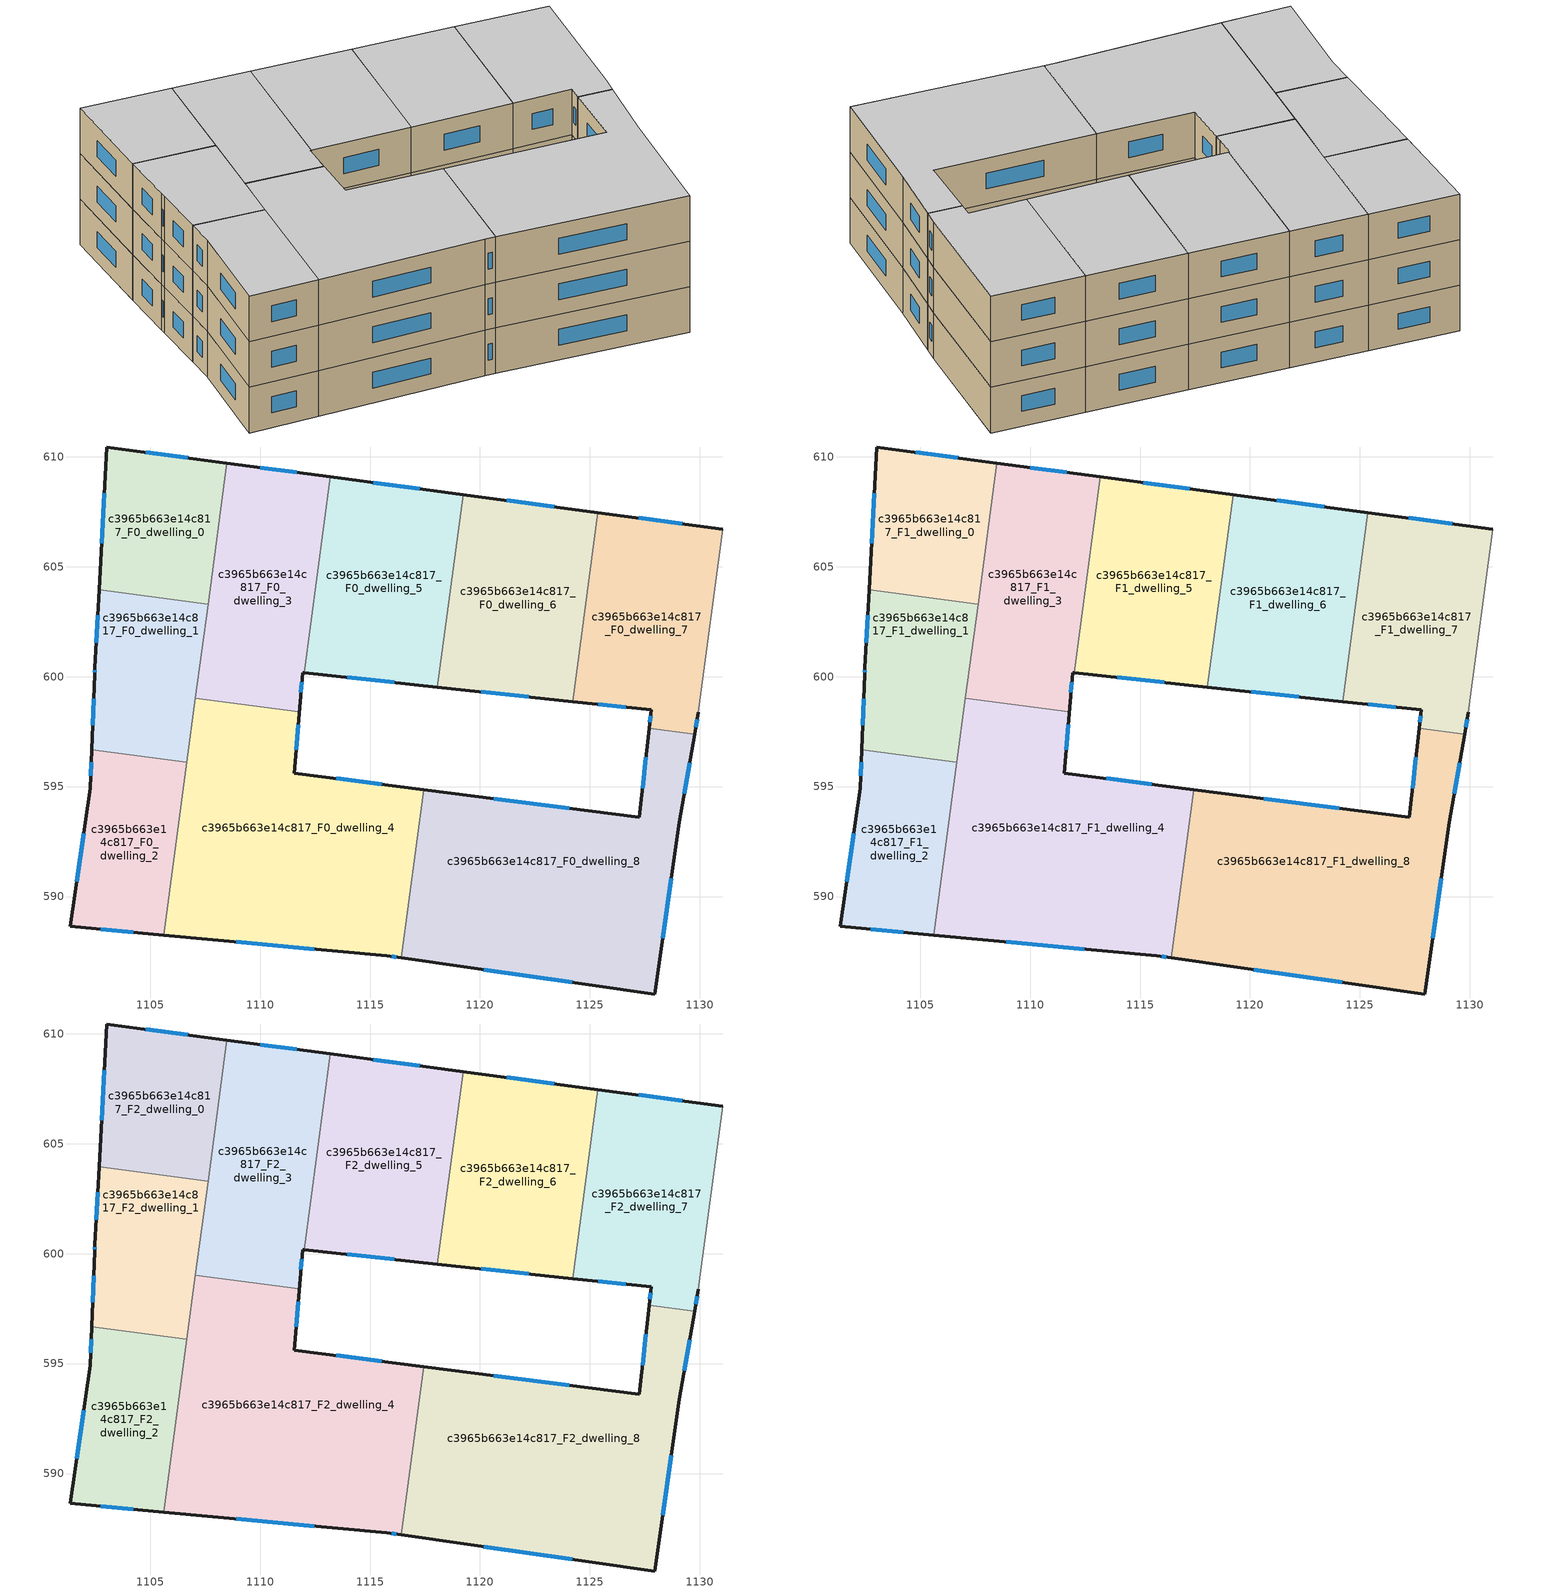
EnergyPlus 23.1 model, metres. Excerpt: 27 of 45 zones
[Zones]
c3965b663e14c817_F0_dwelling_0
 floor ground (EU_floor_Construction): 1108.49,609.72 1107.63,603.29 1102.68,603.95 1103.02,610.45 z0
 wall outside (EU_wall_Construction): 1108.49,609.72 1103.02,610.45 1102.68,603.95 z0:3
 wall to c3965b663e14c817_F0_dwelling_1 (EU_wall_Construction): 1102.68,603.95 1107.63,603.29 z0:3
 wall to c3965b663e14c817_F0_dwelling_3 (EU_wall_Construction): 1107.63,603.29 1108.49,609.72 z0:3
 window (EU_Window_Construction): 1102.91,608.33 1102.79,606.07 / 1106.71,609.95 1104.8,610.21 z0.98:2.02
c3965b663e14c817_F0_dwelling_1
 floor ground (EU_floor_Construction): 1107.63,603.29 1106.67,596.1 1102.34,596.68 1102.48,600.11 1102.49,600.4 1102.68,603.95 z0
 wall outside (EU_wall_Construction): 1102.68,603.95 1102.49,600.4 1102.48,600.11 1102.34,596.68 z0:3
 wall to c3965b663e14c817_F0_dwelling_2 (EU_wall_Construction): 1102.34,596.68 1106.67,596.1 z0:3
 wall to c3965b663e14c817_F0_dwelling_4 (EU_wall_Construction): 1106.67,596.1 1107.06,599.02 z0:3
 wall to c3965b663e14c817_F0_dwelling_3 (EU_wall_Construction): 1107.06,599.02 1107.63,603.29 z0:3
 window (EU_Window_Construction): 1102.43,598.99 1102.39,597.79 / 1102.49,600.3 1102.48,600.2 / 1102.62,602.8 1102.55,601.55 z0.98:2.02
c3965b663e14c817_F0_dwelling_2
 floor ground (EU_floor_Construction): 1106.67,596.1 1105.62,588.24 1101.36,588.64 1102.27,594.93 1102.34,596.68 z0
 wall outside (EU_wall_Construction): 1102.34,596.68 1102.27,594.93 1101.36,588.64 1105.62,588.24 z0:3
 wall to c3965b663e14c817_F0_dwelling_4 (EU_wall_Construction): 1105.62,588.24 1106.67,596.1 z0:3
 window (EU_Window_Construction): 1102.75,588.51 1104.24,588.37 / 1101.97,592.88 1101.66,590.68 / 1102.32,596.11 1102.29,595.5 z0.98:2.02
c3965b663e14c817_F0_dwelling_3
 floor ground (EU_floor_Construction): 1113.19,609.09 1112,600.18 1111.93,600.19 1111.82,598.86 1111.76,598.4 1107.06,599.02 1108.49,609.72 z0
 wall outside (EU_wall_Construction): 1111.82,598.86 1111.93,600.19 1112,600.18 / 1113.19,609.09 1108.49,609.72 z0:3
 wall to c3965b663e14c817_F0_dwelling_4 (EU_wall_Construction): 1107.06,599.02 1111.76,598.4 1111.82,598.86 z0:3
 wall to c3965b663e14c817_F0_dwelling_5 (EU_wall_Construction): 1112,600.18 1113.19,609.09 z0:3
 window (EU_Window_Construction): 1111.86,599.29 1111.89,599.75 / 1111.66,609.29 1110.02,609.51 z0.98:2.02
c3965b663e14c817_F0_dwelling_4
 floor ground (EU_floor_Construction): 1117.43,594.87 1116.41,587.21 1115.77,587.31 1105.62,588.24 1107.06,599.02 1111.76,598.4 1111.82,598.86 1111.56,595.62 z0
 wall outside (EU_wall_Construction): 1105.62,588.24 1115.77,587.31 1116.41,587.21 / 1117.43,594.87 1111.56,595.62 1111.82,598.86 z0:3
 wall to c3965b663e14c817_F0_dwelling_8 (EU_wall_Construction): 1116.41,587.21 1117.43,594.87 z0:3
 window (EU_Window_Construction): 1108.92,587.94 1112.47,587.61 / 1111.64,596.67 1111.74,597.8 / 1115.52,595.11 1113.47,595.37 / 1115.98,587.28 1116.2,587.24 z0.98:2.02
c3965b663e14c817_F0_dwelling_5
 floor ground (EU_floor_Construction): 1119.23,608.28 1118.07,599.53 1112,600.18 1113.19,609.09 z0
 wall outside (EU_wall_Construction): 1119.23,608.28 1113.19,609.09 / 1112,600.18 1118.07,599.53 z0:3
 wall to c3965b663e14c817_F0_dwelling_6 (EU_wall_Construction): 1118.07,599.53 1119.23,608.28 z0:3
 window (EU_Window_Construction): 1117.27,608.54 1115.15,608.83 / 1113.97,599.97 1116.09,599.74 z0.98:2.02
c3965b663e14c817_F0_dwelling_6
 floor ground (EU_floor_Construction): 1125.37,607.46 1124.22,598.87 1118.07,599.53 1119.23,608.28 z0
 wall outside (EU_wall_Construction): 1125.37,607.46 1119.23,608.28 / 1118.07,599.53 1124.22,598.87 z0:3
 wall to c3965b663e14c817_F0_dwelling_7 (EU_wall_Construction): 1124.22,598.87 1125.37,607.46 z0:3
 window (EU_Window_Construction): 1123.37,607.73 1121.23,608.02 / 1120.07,599.31 1122.22,599.08 z0.98:2.02
c3965b663e14c817_F0_dwelling_7
 floor ground (EU_floor_Construction): 1131.05,606.71 1129.94,598.39 1129.76,597.38 1127.7,597.65 1127.79,598.49 1124.22,598.87 1125.37,607.46 z0
 wall outside (EU_wall_Construction): 1131.05,606.71 1125.37,607.46 / 1129.76,597.38 1129.94,598.39 / 1124.22,598.87 1127.79,598.49 1127.7,597.65 z0:3
 wall adiabatic (EU_wall_Construction): 1129.94,598.39 1131.05,606.71 z0:3
 wall to c3965b663e14c817_F0_dwelling_8 (EU_wall_Construction): 1127.7,597.65 1129.76,597.38 z0:3
 window (EU_Window_Construction): 1129.2,606.95 1127.22,607.22 / 1129.82,597.71 1129.88,598.06 / 1127.76,598.22 1127.73,597.92 / 1125.38,598.74 1126.63,598.61 z0.98:2.02
c3965b663e14c817_F0_dwelling_8
 floor ground (EU_floor_Construction): 1129.76,597.38 1129.07,593.38 1127.96,585.57 1116.41,587.21 1117.43,594.87 1127.25,593.61 1127.7,597.65 z0
 wall outside (EU_wall_Construction): 1116.41,587.21 1127.96,585.57 1129.07,593.38 1129.76,597.38 / 1127.7,597.65 1127.25,593.61 1117.43,594.87 z0:3
 window (EU_Window_Construction): 1120.17,586.68 1124.2,586.1 / 1124.06,594.02 1120.63,594.46 / 1127.55,596.34 1127.39,594.92 / 1129.3,594.68 1129.54,596.08 / 1128.32,588.11 1128.71,590.84 z0.98:2.02
c3965b663e14c817_F1_dwelling_0
 floor to c3965b663e14c817_F0_dwelling_0 (EU_floor_Construction): 1108.49,609.72 1107.63,603.29 1102.68,603.95 1103.02,610.45 z3
 wall outside (EU_wall_Construction): 1108.49,609.72 1103.02,610.45 1102.68,603.95 z3:6
 wall to c3965b663e14c817_F1_dwelling_1 (EU_wall_Construction): 1102.68,603.95 1107.63,603.29 z3:6
 wall to c3965b663e14c817_F1_dwelling_3 (EU_wall_Construction): 1107.63,603.29 1108.49,609.72 z3:6
 window (EU_Window_Construction): 1102.91,608.33 1102.79,606.07 / 1106.71,609.95 1104.8,610.21 z3.98:5.02
c3965b663e14c817_F1_dwelling_1
 floor to c3965b663e14c817_F0_dwelling_1 (EU_floor_Construction): 1107.63,603.29 1106.67,596.1 1102.34,596.68 1102.48,600.11 1102.49,600.4 1102.68,603.95 z3
 wall outside (EU_wall_Construction): 1102.68,603.95 1102.49,600.4 1102.48,600.11 1102.34,596.68 z3:6
 wall to c3965b663e14c817_F1_dwelling_2 (EU_wall_Construction): 1102.34,596.68 1106.67,596.1 z3:6
 wall to c3965b663e14c817_F1_dwelling_4 (EU_wall_Construction): 1106.67,596.1 1107.06,599.02 z3:6
 wall to c3965b663e14c817_F1_dwelling_3 (EU_wall_Construction): 1107.06,599.02 1107.63,603.29 z3:6
 window (EU_Window_Construction): 1102.43,598.99 1102.39,597.79 / 1102.49,600.3 1102.48,600.2 / 1102.62,602.8 1102.55,601.55 z3.98:5.02
c3965b663e14c817_F1_dwelling_2
 floor to c3965b663e14c817_F0_dwelling_2 (EU_floor_Construction): 1106.67,596.1 1105.62,588.24 1101.36,588.64 1102.27,594.93 1102.34,596.68 z3
 wall outside (EU_wall_Construction): 1102.34,596.68 1102.27,594.93 1101.36,588.64 1105.62,588.24 z3:6
 wall to c3965b663e14c817_F1_dwelling_4 (EU_wall_Construction): 1105.62,588.24 1106.67,596.1 z3:6
 window (EU_Window_Construction): 1102.75,588.51 1104.24,588.37 / 1101.97,592.88 1101.66,590.68 / 1102.32,596.11 1102.29,595.5 z3.98:5.02
c3965b663e14c817_F1_dwelling_3
 floor to c3965b663e14c817_F0_dwelling_3 (EU_floor_Construction): 1113.19,609.09 1112,600.18 1111.93,600.19 1111.82,598.86 1111.76,598.4 1107.06,599.02 1108.49,609.72 z3
 wall outside (EU_wall_Construction): 1111.82,598.86 1111.93,600.19 1112,600.18 / 1113.19,609.09 1108.49,609.72 z3:6
 wall to c3965b663e14c817_F1_dwelling_4 (EU_wall_Construction): 1107.06,599.02 1111.76,598.4 1111.82,598.86 z3:6
 wall to c3965b663e14c817_F1_dwelling_5 (EU_wall_Construction): 1112,600.18 1113.19,609.09 z3:6
 window (EU_Window_Construction): 1111.86,599.29 1111.89,599.75 / 1111.66,609.29 1110.02,609.51 z3.98:5.02
c3965b663e14c817_F1_dwelling_4
 floor to c3965b663e14c817_F0_dwelling_4 (EU_floor_Construction): 1117.43,594.87 1116.41,587.21 1115.77,587.31 1105.62,588.24 1107.06,599.02 1111.76,598.4 1111.82,598.86 1111.56,595.62 z3
 wall outside (EU_wall_Construction): 1105.62,588.24 1115.77,587.31 1116.41,587.21 / 1117.43,594.87 1111.56,595.62 1111.82,598.86 z3:6
 wall to c3965b663e14c817_F1_dwelling_8 (EU_wall_Construction): 1116.41,587.21 1117.43,594.87 z3:6
 window (EU_Window_Construction): 1108.92,587.94 1112.47,587.61 / 1111.64,596.67 1111.74,597.8 / 1115.52,595.11 1113.47,595.37 / 1115.98,587.28 1116.2,587.24 z3.98:5.02
c3965b663e14c817_F1_dwelling_5
 floor to c3965b663e14c817_F0_dwelling_5 (EU_floor_Construction): 1119.23,608.28 1118.07,599.53 1112,600.18 1113.19,609.09 z3
 wall outside (EU_wall_Construction): 1119.23,608.28 1113.19,609.09 / 1112,600.18 1118.07,599.53 z3:6
 wall to c3965b663e14c817_F1_dwelling_6 (EU_wall_Construction): 1118.07,599.53 1119.23,608.28 z3:6
 window (EU_Window_Construction): 1117.27,608.54 1115.15,608.83 / 1113.97,599.97 1116.09,599.74 z3.98:5.02
c3965b663e14c817_F1_dwelling_6
 floor to c3965b663e14c817_F0_dwelling_6 (EU_floor_Construction): 1125.37,607.46 1124.22,598.87 1118.07,599.53 1119.23,608.28 z3
 wall outside (EU_wall_Construction): 1125.37,607.46 1119.23,608.28 / 1118.07,599.53 1124.22,598.87 z3:6
 wall to c3965b663e14c817_F1_dwelling_7 (EU_wall_Construction): 1124.22,598.87 1125.37,607.46 z3:6
 window (EU_Window_Construction): 1123.37,607.73 1121.23,608.02 / 1120.07,599.31 1122.22,599.08 z3.98:5.02
c3965b663e14c817_F1_dwelling_7
 floor to c3965b663e14c817_F0_dwelling_7 (EU_floor_Construction): 1131.05,606.71 1129.94,598.39 1129.76,597.38 1127.7,597.65 1127.79,598.49 1124.22,598.87 1125.37,607.46 z3
 wall outside (EU_wall_Construction): 1131.05,606.71 1125.37,607.46 / 1129.76,597.38 1129.94,598.39 / 1124.22,598.87 1127.79,598.49 1127.7,597.65 z3:6
 wall adiabatic (EU_wall_Construction): 1129.94,598.39 1131.05,606.71 z3:6
 wall to c3965b663e14c817_F1_dwelling_8 (EU_wall_Construction): 1127.7,597.65 1129.76,597.38 z3:6
 window (EU_Window_Construction): 1129.2,606.95 1127.22,607.22 / 1129.82,597.71 1129.88,598.06 / 1127.76,598.22 1127.73,597.92 / 1125.38,598.74 1126.63,598.61 z3.98:5.02
c3965b663e14c817_F1_dwelling_8
 floor to c3965b663e14c817_F0_dwelling_8 (EU_floor_Construction): 1129.76,597.38 1129.07,593.38 1127.96,585.57 1116.41,587.21 1117.43,594.87 1127.25,593.61 1127.7,597.65 z3
 wall outside (EU_wall_Construction): 1116.41,587.21 1127.96,585.57 1129.07,593.38 1129.76,597.38 / 1127.7,597.65 1127.25,593.61 1117.43,594.87 z3:6
 window (EU_Window_Construction): 1120.17,586.68 1124.2,586.1 / 1124.06,594.02 1120.63,594.46 / 1127.55,596.34 1127.39,594.92 / 1129.3,594.68 1129.54,596.08 / 1128.32,588.11 1128.71,590.84 z3.98:5.02
c3965b663e14c817_F2_dwelling_0
 floor to c3965b663e14c817_F1_dwelling_0 (EU_floor_Construction): 1108.49,609.72 1107.63,603.29 1102.68,603.95 1103.02,610.45 z6
 wall outside (EU_wall_Construction): 1108.49,609.72 1103.02,610.45 1102.68,603.95 z6:9
 wall to c3965b663e14c817_F2_dwelling_1 (EU_wall_Construction): 1102.68,603.95 1107.63,603.29 z6:9
 wall to c3965b663e14c817_F2_dwelling_3 (EU_wall_Construction): 1107.63,603.29 1108.49,609.72 z6:9
 window (EU_Window_Construction): 1102.91,608.33 1102.79,606.07 / 1106.71,609.95 1104.8,610.21 z6.98:8.02
 ceiling to c3965b663e14c817_F3_dwelling_0 (EU_floor_Construction): 1107.63,603.29 1108.49,609.72 1103.02,610.45 1102.68,603.95 z9
c3965b663e14c817_F2_dwelling_1
 floor to c3965b663e14c817_F1_dwelling_1 (EU_floor_Construction): 1107.63,603.29 1106.67,596.1 1102.34,596.68 1102.48,600.11 1102.49,600.4 1102.68,603.95 z6
 wall outside (EU_wall_Construction): 1102.68,603.95 1102.49,600.4 1102.48,600.11 1102.34,596.68 z6:9
 wall to c3965b663e14c817_F2_dwelling_2 (EU_wall_Construction): 1102.34,596.68 1106.67,596.1 z6:9
 wall to c3965b663e14c817_F2_dwelling_4 (EU_wall_Construction): 1106.67,596.1 1107.06,599.02 z6:9
 wall to c3965b663e14c817_F2_dwelling_3 (EU_wall_Construction): 1107.06,599.02 1107.63,603.29 z6:9
 window (EU_Window_Construction): 1102.43,598.99 1102.39,597.79 / 1102.49,600.3 1102.48,600.2 / 1102.62,602.8 1102.55,601.55 z6.98:8.02
 ceiling to c3965b663e14c817_F3_dwelling_1 (EU_floor_Construction): 1106.67,596.1 1107.63,603.29 1102.68,603.95 1102.49,600.4 1102.48,600.11 1102.34,596.68 z9
c3965b663e14c817_F2_dwelling_2
 floor to c3965b663e14c817_F1_dwelling_2 (EU_floor_Construction): 1106.67,596.1 1105.62,588.24 1101.36,588.64 1102.27,594.93 1102.34,596.68 z6
 wall outside (EU_wall_Construction): 1102.34,596.68 1102.27,594.93 1101.36,588.64 1105.62,588.24 z6:9
 wall to c3965b663e14c817_F2_dwelling_4 (EU_wall_Construction): 1105.62,588.24 1106.67,596.1 z6:9
 window (EU_Window_Construction): 1102.75,588.51 1104.24,588.37 / 1101.97,592.88 1101.66,590.68 / 1102.32,596.11 1102.29,595.5 z6.98:8.02
 ceiling to c3965b663e14c817_F3_dwelling_2 (EU_floor_Construction): 1105.62,588.24 1106.67,596.1 1102.34,596.68 1102.27,594.93 1101.36,588.64 z9
c3965b663e14c817_F2_dwelling_3
 floor to c3965b663e14c817_F1_dwelling_3 (EU_floor_Construction): 1113.19,609.09 1112,600.18 1111.93,600.19 1111.82,598.86 1111.76,598.4 1107.06,599.02 1108.49,609.72 z6
 wall outside (EU_wall_Construction): 1111.82,598.86 1111.93,600.19 1112,600.18 / 1113.19,609.09 1108.49,609.72 z6:9
 wall to c3965b663e14c817_F2_dwelling_4 (EU_wall_Construction): 1107.06,599.02 1111.76,598.4 1111.82,598.86 z6:9
 wall to c3965b663e14c817_F2_dwelling_5 (EU_wall_Construction): 1112,600.18 1113.19,609.09 z6:9
 window (EU_Window_Construction): 1111.86,599.29 1111.89,599.75 / 1111.66,609.29 1110.02,609.51 z6.98:8.02
 ceiling to c3965b663e14c817_F3_dwelling_3 (EU_floor_Construction): 1111.76,598.4 1111.82,598.86 1111.93,600.19 1112,600.18 1113.19,609.09 1108.49,609.72 1107.06,599.02 z9
c3965b663e14c817_F2_dwelling_4
 floor to c3965b663e14c817_F1_dwelling_4 (EU_floor_Construction): 1117.43,594.87 1116.41,587.21 1115.77,587.31 1105.62,588.24 1107.06,599.02 1111.76,598.4 1111.82,598.86 1111.56,595.62 z6
 wall outside (EU_wall_Construction): 1105.62,588.24 1115.77,587.31 1116.41,587.21 / 1117.43,594.87 1111.56,595.62 1111.82,598.86 z6:9
 wall to c3965b663e14c817_F2_dwelling_8 (EU_wall_Construction): 1116.41,587.21 1117.43,594.87 z6:9
 window (EU_Window_Construction): 1108.92,587.94 1112.47,587.61 / 1111.64,596.67 1111.74,597.8 / 1115.52,595.11 1113.47,595.37 / 1115.98,587.28 1116.2,587.24 z6.98:8.02
 ceiling to c3965b663e14c817_F3_dwelling_4 (EU_floor_Construction): 1116.41,587.21 1117.43,594.87 1111.56,595.62 1111.82,598.86 1111.76,598.4 1107.06,599.02 1105.62,588.24 1115.77,587.31 z9
c3965b663e14c817_F2_dwelling_5
 floor to c3965b663e14c817_F1_dwelling_5 (EU_floor_Construction): 1119.23,608.28 1118.07,599.53 1112,600.18 1113.19,609.09 z6
 wall outside (EU_wall_Construction): 1119.23,608.28 1113.19,609.09 / 1112,600.18 1118.07,599.53 z6:9
 wall to c3965b663e14c817_F2_dwelling_6 (EU_wall_Construction): 1118.07,599.53 1119.23,608.28 z6:9
 window (EU_Window_Construction): 1117.27,608.54 1115.15,608.83 / 1113.97,599.97 1116.09,599.74 z6.98:8.02
 ceiling to c3965b663e14c817_F3_dwelling_5 (EU_floor_Construction): 1118.07,599.53 1119.23,608.28 1113.19,609.09 1112,600.18 z9
c3965b663e14c817_F2_dwelling_6
 floor to c3965b663e14c817_F1_dwelling_6 (EU_floor_Construction): 1125.37,607.46 1124.22,598.87 1118.07,599.53 1119.23,608.28 z6
 wall outside (EU_wall_Construction): 1125.37,607.46 1119.23,608.28 / 1118.07,599.53 1124.22,598.87 z6:9
 wall to c3965b663e14c817_F2_dwelling_7 (EU_wall_Construction): 1124.22,598.87 1125.37,607.46 z6:9
 window (EU_Window_Construction): 1123.37,607.73 1121.23,608.02 / 1120.07,599.31 1122.22,599.08 z6.98:8.02
 ceiling to c3965b663e14c817_F3_dwelling_6 (EU_floor_Construction): 1124.22,598.87 1125.37,607.46 1119.23,608.28 1118.07,599.53 z9
c3965b663e14c817_F2_dwelling_7
 floor to c3965b663e14c817_F1_dwelling_7 (EU_floor_Construction): 1131.05,606.71 1129.94,598.39 1129.76,597.38 1127.7,597.65 1127.79,598.49 1124.22,598.87 1125.37,607.46 z6
 wall outside (EU_wall_Construction): 1131.05,606.71 1125.37,607.46 / 1129.76,597.38 1129.94,598.39 / 1124.22,598.87 1127.79,598.49 1127.7,597.65 z6:9
 wall adiabatic (EU_wall_Construction): 1129.94,598.39 1131.05,606.71 z6:9
 wall to c3965b663e14c817_F2_dwelling_8 (EU_wall_Construction): 1127.7,597.65 1129.76,597.38 z6:9
 window (EU_Window_Construction): 1129.2,606.95 1127.22,607.22 / 1129.82,597.71 1129.88,598.06 / 1127.76,598.22 1127.73,597.92 / 1125.38,598.74 1126.63,598.61 z6.98:8.02
 ceiling to c3965b663e14c817_F3_dwelling_7 (EU_floor_Construction): 1129.76,597.38 1129.94,598.39 1131.05,606.71 1125.37,607.46 1124.22,598.87 1127.79,598.49 1127.7,597.65 z9
c3965b663e14c817_F2_dwelling_8
 floor to c3965b663e14c817_F1_dwelling_8 (EU_floor_Construction): 1129.76,597.38 1129.07,593.38 1127.96,585.57 1116.41,587.21 1117.43,594.87 1127.25,593.61 1127.7,597.65 z6
 wall outside (EU_wall_Construction): 1116.41,587.21 1127.96,585.57 1129.07,593.38 1129.76,597.38 / 1127.7,597.65 1127.25,593.61 1117.43,594.87 z6:9
 window (EU_Window_Construction): 1120.17,586.68 1124.2,586.1 / 1124.06,594.02 1120.63,594.46 / 1127.55,596.34 1127.39,594.92 / 1129.3,594.68 1129.54,596.08 / 1128.32,588.11 1128.71,590.84 z6.98:8.02
 ceiling to c3965b663e14c817_F3_dwelling_8 (EU_floor_Construction): 1127.96,585.57 1129.07,593.38 1129.76,597.38 1127.7,597.65 1127.25,593.61 1117.43,594.87 1116.41,587.21 z9
[Building]
EU S2 Campaign: North Axis=0; Terrain=City; Solar Distribution=FullExterior
[Site:Location]
Bologna: Latitude=44.5; Longitude=11.25; Time Zone=1; Elevation=37
[SizingPeriod:WeatherFileDays]
AnnualSizingPeriod: Begin Month=1; Begin Day of Month=1; End Month=12; End Day of Month=31; Day of Week for Start Day=Monday; Use Weather File Daylight Saving Period=No; Use Weather File Rain and Snow Indicators=No
[MATERIAL]
EU_InternalMass_Material: Roughness=MediumRough; Thickness=0.1; Conductivity=1; Density=1800; Specific Heat=900; Thermal Absorptance=0.9; Solar Absorptance=0.7; Visible Absorptance=0.7
[MATERIAL:NOMASS] Roughness=MediumRough; Thermal Absorptance=0.9; Solar Absorptance=0.7; Visible Absorptance=0.7
Name | Thermal Resistance
EU_wall_NoMass | 0.905828
EU_floor_NoMass | 0.67114
[WINDOWMATERIAL:SIMPLEGLAZINGSYSTEM]
EU_Window_SimpleGlazing: UFactor=4.52486; Solar Heat Gain Coefficient=0.85; Visible Transmittance=0.85
[CONSTRUCTION]
EU_wall_Construction: EU_wall_NoMass
EU_floor_Construction: EU_floor_NoMass
EU_Window_Construction: EU_Window_SimpleGlazing
EU_InternalMass_Construction: EU_InternalMass_Material
[ZONE] Type=1; Multiplier=1; Ceiling Height=autocalculate; Floor Area=autocalculate; Part of Total Floor Area=Yes
Name | Volume
c3965b663e14c817_F0_dwelling_0; c3965b663e14c817_F1_dwelling_0; c3965b663e14c817_F2_dwelling_0 | 102.191
c3965b663e14c817_F0_dwelling_1; c3965b663e14c817_F1_dwelling_1; c3965b663e14c817_F2_dwelling_1 | 102.209
c3965b663e14c817_F0_dwelling_2; c3965b663e14c817_F1_dwelling_2; c3965b663e14c817_F2_dwelling_2 | 102.199
c3965b663e14c817_F0_dwelling_3; c3965b663e14c817_F1_dwelling_3; c3965b663e14c817_F2_dwelling_3 | 153.285
c3965b663e14c817_F0_dwelling_4; c3965b663e14c817_F1_dwelling_4; c3965b663e14c817_F2_dwelling_4 | 296.52
c3965b663e14c817_F0_dwelling_5; c3965b663e14c817_F1_dwelling_5; c3965b663e14c817_F2_dwelling_5 | 163.077
c3965b663e14c817_F0_dwelling_6; c3965b663e14c817_F1_dwelling_6; c3965b663e14c817_F2_dwelling_6 | 162.502
c3965b663e14c817_F0_dwelling_7; c3965b663e14c817_F1_dwelling_7; c3965b663e14c817_F2_dwelling_7 | 153.287
c3965b663e14c817_F0_dwelling_8; c3965b663e14c817_F1_dwelling_8; c3965b663e14c817_F2_dwelling_8 | 297.669
[INTERNALMASS] Construction=EU_InternalMass_Construction
Name | Zone or ZoneList | Surface Area
c3965b663e14c817_F0_dwelling_0_EU_InternalMass | c3965b663e14c817_F0_dwelling_0 | 34.0638
c3965b663e14c817_F0_dwelling_1_EU_InternalMass | c3965b663e14c817_F0_dwelling_1 | 34.0691
c3965b663e14c817_F0_dwelling_2_EU_InternalMass | c3965b663e14c817_F0_dwelling_2 | 34.0665
c3965b663e14c817_F0_dwelling_3_EU_InternalMass | c3965b663e14c817_F0_dwelling_3 | 51.0948
c3965b663e14c817_F0_dwelling_4_EU_InternalMass | c3965b663e14c817_F0_dwelling_4 | 98.8389
c3965b663e14c817_F0_dwelling_5_EU_InternalMass | c3965b663e14c817_F0_dwelling_5 | 54.359
c3965b663e14c817_F0_dwelling_6_EU_InternalMass | c3965b663e14c817_F0_dwelling_6 | 54.1676
c3965b663e14c817_F0_dwelling_7_EU_InternalMass | c3965b663e14c817_F0_dwelling_7 | 51.0958
c3965b663e14c817_F0_dwelling_8_EU_InternalMass | c3965b663e14c817_F0_dwelling_8 | 99.2203
c3965b663e14c817_F1_dwelling_0_EU_InternalMass | c3965b663e14c817_F1_dwelling_0 | 34.0638
c3965b663e14c817_F1_dwelling_1_EU_InternalMass | c3965b663e14c817_F1_dwelling_1 | 34.0691
c3965b663e14c817_F1_dwelling_2_EU_InternalMass | c3965b663e14c817_F1_dwelling_2 | 34.0665
c3965b663e14c817_F1_dwelling_3_EU_InternalMass | c3965b663e14c817_F1_dwelling_3 | 51.0948
c3965b663e14c817_F1_dwelling_4_EU_InternalMass | c3965b663e14c817_F1_dwelling_4 | 98.8389
c3965b663e14c817_F1_dwelling_5_EU_InternalMass | c3965b663e14c817_F1_dwelling_5 | 54.359
c3965b663e14c817_F1_dwelling_6_EU_InternalMass | c3965b663e14c817_F1_dwelling_6 | 54.1676
c3965b663e14c817_F1_dwelling_7_EU_InternalMass | c3965b663e14c817_F1_dwelling_7 | 51.0958
c3965b663e14c817_F1_dwelling_8_EU_InternalMass | c3965b663e14c817_F1_dwelling_8 | 99.2203
c3965b663e14c817_F2_dwelling_0_EU_InternalMass | c3965b663e14c817_F2_dwelling_0 | 34.0638
c3965b663e14c817_F2_dwelling_1_EU_InternalMass | c3965b663e14c817_F2_dwelling_1 | 34.0691
c3965b663e14c817_F2_dwelling_2_EU_InternalMass | c3965b663e14c817_F2_dwelling_2 | 34.0665
c3965b663e14c817_F2_dwelling_3_EU_InternalMass | c3965b663e14c817_F2_dwelling_3 | 51.0948
c3965b663e14c817_F2_dwelling_4_EU_InternalMass | c3965b663e14c817_F2_dwelling_4 | 98.8389
c3965b663e14c817_F2_dwelling_5_EU_InternalMass | c3965b663e14c817_F2_dwelling_5 | 54.359
c3965b663e14c817_F2_dwelling_6_EU_InternalMass | c3965b663e14c817_F2_dwelling_6 | 54.1676
c3965b663e14c817_F2_dwelling_7_EU_InternalMass | c3965b663e14c817_F2_dwelling_7 | 51.0958
c3965b663e14c817_F2_dwelling_8_EU_InternalMass | c3965b663e14c817_F2_dwelling_8 | 99.2203
[OTHEREQUIPMENT] Fuel Type=Electricity; Design Level Calculation Method=Watts/Area; Power per Zone Floor Area=1; Fraction Latent=0; Fraction Radiant=0; Fraction Lost=0; Carbon Dioxide Generation Rate=0; EndUse Subcategory=EU_Step8_InternalGains
Name | Zone or ZoneList or Space or SpaceList | Schedule
EU_Step8_InternalGain_c3965b663e14c817_F0_dwelling_0_f000 | c3965b663e14c817_F0_dwelling_0 | EU_Step8_GainSchedule_c3965b663e14c817_F0_dwelling_0_f000
EU_Step8_InternalGain_c3965b663e14c817_F0_dwelling_1_f000 | c3965b663e14c817_F0_dwelling_1 | EU_Step8_GainSchedule_c3965b663e14c817_F0_dwelling_1_f000
EU_Step8_InternalGain_c3965b663e14c817_F0_dwelling_2_f000 | c3965b663e14c817_F0_dwelling_2 | EU_Step8_GainSchedule_c3965b663e14c817_F0_dwelling_2_f000
EU_Step8_InternalGain_c3965b663e14c817_F0_dwelling_3_f000 | c3965b663e14c817_F0_dwelling_3 | EU_Step8_GainSchedule_c3965b663e14c817_F0_dwelling_3_f000
EU_Step8_InternalGain_c3965b663e14c817_F0_dwelling_4_f000 | c3965b663e14c817_F0_dwelling_4 | EU_Step8_GainSchedule_c3965b663e14c817_F0_dwelling_4_f000
EU_Step8_InternalGain_c3965b663e14c817_F0_dwelling_5_f000 | c3965b663e14c817_F0_dwelling_5 | EU_Step8_GainSchedule_c3965b663e14c817_F0_dwelling_5_f000
EU_Step8_InternalGain_c3965b663e14c817_F0_dwelling_6_f000 | c3965b663e14c817_F0_dwelling_6 | EU_Step8_GainSchedule_c3965b663e14c817_F0_dwelling_6_f000
EU_Step8_InternalGain_c3965b663e14c817_F0_dwelling_7_f000 | c3965b663e14c817_F0_dwelling_7 | EU_Step8_GainSchedule_c3965b663e14c817_F0_dwelling_7_f000
EU_Step8_InternalGain_c3965b663e14c817_F0_dwelling_8_f000 | c3965b663e14c817_F0_dwelling_8 | EU_Step8_GainSchedule_c3965b663e14c817_F0_dwelling_8_f000
EU_Step8_InternalGain_c3965b663e14c817_F1_dwelling_0_f000 | c3965b663e14c817_F1_dwelling_0 | EU_Step8_GainSchedule_c3965b663e14c817_F1_dwelling_0_f000
EU_Step8_InternalGain_c3965b663e14c817_F1_dwelling_1_f000 | c3965b663e14c817_F1_dwelling_1 | EU_Step8_GainSchedule_c3965b663e14c817_F1_dwelling_1_f000
EU_Step8_InternalGain_c3965b663e14c817_F1_dwelling_2_f000 | c3965b663e14c817_F1_dwelling_2 | EU_Step8_GainSchedule_c3965b663e14c817_F1_dwelling_2_f000
EU_Step8_InternalGain_c3965b663e14c817_F1_dwelling_3_f000 | c3965b663e14c817_F1_dwelling_3 | EU_Step8_GainSchedule_c3965b663e14c817_F1_dwelling_3_f000
EU_Step8_InternalGain_c3965b663e14c817_F1_dwelling_4_f000 | c3965b663e14c817_F1_dwelling_4 | EU_Step8_GainSchedule_c3965b663e14c817_F1_dwelling_4_f000
EU_Step8_InternalGain_c3965b663e14c817_F1_dwelling_5_f000 | c3965b663e14c817_F1_dwelling_5 | EU_Step8_GainSchedule_c3965b663e14c817_F1_dwelling_5_f000
EU_Step8_InternalGain_c3965b663e14c817_F1_dwelling_6_f000 | c3965b663e14c817_F1_dwelling_6 | EU_Step8_GainSchedule_c3965b663e14c817_F1_dwelling_6_f000
EU_Step8_InternalGain_c3965b663e14c817_F1_dwelling_7_f000 | c3965b663e14c817_F1_dwelling_7 | EU_Step8_GainSchedule_c3965b663e14c817_F1_dwelling_7_f000
EU_Step8_InternalGain_c3965b663e14c817_F1_dwelling_8_f000 | c3965b663e14c817_F1_dwelling_8 | EU_Step8_GainSchedule_c3965b663e14c817_F1_dwelling_8_f000
EU_Step8_InternalGain_c3965b663e14c817_F2_dwelling_0_f000 | c3965b663e14c817_F2_dwelling_0 | EU_Step8_GainSchedule_c3965b663e14c817_F2_dwelling_0_f000
EU_Step8_InternalGain_c3965b663e14c817_F2_dwelling_1_f000 | c3965b663e14c817_F2_dwelling_1 | EU_Step8_GainSchedule_c3965b663e14c817_F2_dwelling_1_f000
EU_Step8_InternalGain_c3965b663e14c817_F2_dwelling_2_f000 | c3965b663e14c817_F2_dwelling_2 | EU_Step8_GainSchedule_c3965b663e14c817_F2_dwelling_2_f000
EU_Step8_InternalGain_c3965b663e14c817_F2_dwelling_3_f000 | c3965b663e14c817_F2_dwelling_3 | EU_Step8_GainSchedule_c3965b663e14c817_F2_dwelling_3_f000
EU_Step8_InternalGain_c3965b663e14c817_F2_dwelling_4_f000 | c3965b663e14c817_F2_dwelling_4 | EU_Step8_GainSchedule_c3965b663e14c817_F2_dwelling_4_f000
EU_Step8_InternalGain_c3965b663e14c817_F2_dwelling_5_f000 | c3965b663e14c817_F2_dwelling_5 | EU_Step8_GainSchedule_c3965b663e14c817_F2_dwelling_5_f000
EU_Step8_InternalGain_c3965b663e14c817_F2_dwelling_6_f000 | c3965b663e14c817_F2_dwelling_6 | EU_Step8_GainSchedule_c3965b663e14c817_F2_dwelling_6_f000
EU_Step8_InternalGain_c3965b663e14c817_F2_dwelling_7_f000 | c3965b663e14c817_F2_dwelling_7 | EU_Step8_GainSchedule_c3965b663e14c817_F2_dwelling_7_f000
EU_Step8_InternalGain_c3965b663e14c817_F2_dwelling_8_f000 | c3965b663e14c817_F2_dwelling_8 | EU_Step8_GainSchedule_c3965b663e14c817_F2_dwelling_8_f000
[ZONEVENTILATION:DESIGNFLOWRATE] Schedule=EU_AlwaysOn; Design Flow Rate Calculation Method=AirChanges/Hour; Air Changes per Hour=0.73129; Ventilation Type=Natural; Fan Pressure Rise=0; Fan Total Efficiency=1; Constant Term Coefficient=1; Temperature Term Coefficient=0; Velocity Term Coefficient=0; Velocity Squared Term Coefficient=0; Minimum Indoor Temperature=-100; Maximum Indoor Temperature=100; Delta Temperature=-100; Minimum Outdoor Temperature=-100; Maximum Outdoor Temperature=100; Maximum Wind Speed=40
Name | Zone or ZoneList or Space or SpaceList
EU_ConstantAir_c3965b663e14c817_F0_dwelling_0 | c3965b663e14c817_F0_dwelling_0
EU_ConstantAir_c3965b663e14c817_F0_dwelling_1 | c3965b663e14c817_F0_dwelling_1
EU_ConstantAir_c3965b663e14c817_F0_dwelling_2 | c3965b663e14c817_F0_dwelling_2
EU_ConstantAir_c3965b663e14c817_F0_dwelling_3 | c3965b663e14c817_F0_dwelling_3
EU_ConstantAir_c3965b663e14c817_F0_dwelling_4 | c3965b663e14c817_F0_dwelling_4
EU_ConstantAir_c3965b663e14c817_F0_dwelling_5 | c3965b663e14c817_F0_dwelling_5
EU_ConstantAir_c3965b663e14c817_F0_dwelling_6 | c3965b663e14c817_F0_dwelling_6
EU_ConstantAir_c3965b663e14c817_F0_dwelling_7 | c3965b663e14c817_F0_dwelling_7
EU_ConstantAir_c3965b663e14c817_F0_dwelling_8 | c3965b663e14c817_F0_dwelling_8
EU_ConstantAir_c3965b663e14c817_F1_dwelling_0 | c3965b663e14c817_F1_dwelling_0
EU_ConstantAir_c3965b663e14c817_F1_dwelling_1 | c3965b663e14c817_F1_dwelling_1
EU_ConstantAir_c3965b663e14c817_F1_dwelling_2 | c3965b663e14c817_F1_dwelling_2
EU_ConstantAir_c3965b663e14c817_F1_dwelling_3 | c3965b663e14c817_F1_dwelling_3
EU_ConstantAir_c3965b663e14c817_F1_dwelling_4 | c3965b663e14c817_F1_dwelling_4
EU_ConstantAir_c3965b663e14c817_F1_dwelling_5 | c3965b663e14c817_F1_dwelling_5
EU_ConstantAir_c3965b663e14c817_F1_dwelling_6 | c3965b663e14c817_F1_dwelling_6
EU_ConstantAir_c3965b663e14c817_F1_dwelling_7 | c3965b663e14c817_F1_dwelling_7
EU_ConstantAir_c3965b663e14c817_F1_dwelling_8 | c3965b663e14c817_F1_dwelling_8
EU_ConstantAir_c3965b663e14c817_F2_dwelling_0 | c3965b663e14c817_F2_dwelling_0
EU_ConstantAir_c3965b663e14c817_F2_dwelling_1 | c3965b663e14c817_F2_dwelling_1
EU_ConstantAir_c3965b663e14c817_F2_dwelling_2 | c3965b663e14c817_F2_dwelling_2
EU_ConstantAir_c3965b663e14c817_F2_dwelling_3 | c3965b663e14c817_F2_dwelling_3
EU_ConstantAir_c3965b663e14c817_F2_dwelling_4 | c3965b663e14c817_F2_dwelling_4
EU_ConstantAir_c3965b663e14c817_F2_dwelling_5 | c3965b663e14c817_F2_dwelling_5
EU_ConstantAir_c3965b663e14c817_F2_dwelling_6 | c3965b663e14c817_F2_dwelling_6
EU_ConstantAir_c3965b663e14c817_F2_dwelling_7 | c3965b663e14c817_F2_dwelling_7
EU_ConstantAir_c3965b663e14c817_F2_dwelling_8 | c3965b663e14c817_F2_dwelling_8
[HVACTEMPLATE:THERMOSTAT] Constant Heating Setpoint=20; Constant Cooling Setpoint=50
EU_HeatOnly_c3965b663e14c817_F0_dwelling_0; EU_HeatOnly_c3965b663e14c817_F0_dwelling_1; EU_HeatOnly_c3965b663e14c817_F0_dwelling_2; EU_HeatOnly_c3965b663e14c817_F0_dwelling_3; EU_HeatOnly_c3965b663e14c817_F0_dwelling_4; EU_HeatOnly_c3965b663e14c817_F0_dwelling_5; EU_HeatOnly_c3965b663e14c817_F0_dwelling_6; EU_HeatOnly_c3965b663e14c817_F0_dwelling_7; EU_HeatOnly_c3965b663e14c817_F0_dwelling_8; EU_HeatOnly_c3965b663e14c817_F1_dwelling_0; EU_HeatOnly_c3965b663e14c817_F1_dwelling_1; EU_HeatOnly_c3965b663e14c817_F1_dwelling_2; EU_HeatOnly_c3965b663e14c817_F1_dwelling_3; EU_HeatOnly_c3965b663e14c817_F1_dwelling_4; EU_HeatOnly_c3965b663e14c817_F1_dwelling_5; EU_HeatOnly_c3965b663e14c817_F1_dwelling_6; EU_HeatOnly_c3965b663e14c817_F1_dwelling_7; EU_HeatOnly_c3965b663e14c817_F1_dwelling_8; EU_HeatOnly_c3965b663e14c817_F2_dwelling_0; EU_HeatOnly_c3965b663e14c817_F2_dwelling_1; EU_HeatOnly_c3965b663e14c817_F2_dwelling_2; EU_HeatOnly_c3965b663e14c817_F2_dwelling_3; EU_HeatOnly_c3965b663e14c817_F2_dwelling_4; EU_HeatOnly_c3965b663e14c817_F2_dwelling_5; EU_HeatOnly_c3965b663e14c817_F2_dwelling_6; EU_HeatOnly_c3965b663e14c817_F2_dwelling_7; EU_HeatOnly_c3965b663e14c817_F2_dwelling_8; EU_HeatOnly_c3965b663e14c817_F3_dwelling_0; EU_HeatOnly_c3965b663e14c817_F3_dwelling_1; EU_HeatOnly_c3965b663e14c817_F3_dwelling_2; EU_HeatOnly_c3965b663e14c817_F3_dwelling_3; EU_HeatOnly_c3965b663e14c817_F3_dwelling_4; EU_HeatOnly_c3965b663e14c817_F3_dwelling_5; EU_HeatOnly_c3965b663e14c817_F3_dwelling_6; EU_HeatOnly_c3965b663e14c817_F3_dwelling_7; EU_HeatOnly_c3965b663e14c817_F3_dwelling_8; EU_HeatOnly_c3965b663e14c817_F4_dwelling_0; EU_HeatOnly_c3965b663e14c817_F4_dwelling_1; EU_HeatOnly_c3965b663e14c817_F4_dwelling_2; EU_HeatOnly_c3965b663e14c817_F4_dwelling_3; EU_HeatOnly_c3965b663e14c817_F4_dwelling_4; EU_HeatOnly_c3965b663e14c817_F4_dwelling_5; EU_HeatOnly_c3965b663e14c817_F4_dwelling_6; EU_HeatOnly_c3965b663e14c817_F4_dwelling_7; EU_HeatOnly_c3965b663e14c817_F4_dwelling_8
[HVACTEMPLATE:ZONE:IDEALLOADSAIRSYSTEM] System Availability Schedule=EU_AlwaysOn; Maximum Heating Supply Air Temperature=50; Minimum Cooling Supply Air Temperature=13; Maximum Heating Supply Air Humidity Ratio=0.0156; Minimum Cooling Supply Air Humidity Ratio=0.0077; Heating Limit=NoLimit; Cooling Limit=NoLimit; Heating Availability Schedule=EU_AlwaysOn; Cooling Availability Schedule=EU_CoolingOff; Dehumidification Control Type=ConstantSensibleHeatRatio; Cooling Sensible Heat Ratio=0.7; Dehumidification Setpoint=60; Humidification Control Type=None; Humidification Setpoint=30; Outdoor Air Method=None; Outdoor Air Flow Rate per Person=0.00944; Outdoor Air Flow Rate per Zone Floor Area=0; Outdoor Air Flow Rate per Zone=0; Demand Controlled Ventilation Type=None; Outdoor Air Economizer Type=NoEconomizer; Heat Recovery Type=None; Sensible Heat Recovery Effectiveness=0.7; Latent Heat Recovery Effectiveness=0.65
Name | Template Thermostat
c3965b663e14c817_F0_dwelling_0 | EU_HeatOnly_c3965b663e14c817_F0_dwelling_0
c3965b663e14c817_F0_dwelling_1 | EU_HeatOnly_c3965b663e14c817_F0_dwelling_1
c3965b663e14c817_F0_dwelling_2 | EU_HeatOnly_c3965b663e14c817_F0_dwelling_2
c3965b663e14c817_F0_dwelling_3 | EU_HeatOnly_c3965b663e14c817_F0_dwelling_3
c3965b663e14c817_F0_dwelling_4 | EU_HeatOnly_c3965b663e14c817_F0_dwelling_4
c3965b663e14c817_F0_dwelling_5 | EU_HeatOnly_c3965b663e14c817_F0_dwelling_5
c3965b663e14c817_F0_dwelling_6 | EU_HeatOnly_c3965b663e14c817_F0_dwelling_6
c3965b663e14c817_F0_dwelling_7 | EU_HeatOnly_c3965b663e14c817_F0_dwelling_7
c3965b663e14c817_F0_dwelling_8 | EU_HeatOnly_c3965b663e14c817_F0_dwelling_8
c3965b663e14c817_F1_dwelling_0 | EU_HeatOnly_c3965b663e14c817_F1_dwelling_0
c3965b663e14c817_F1_dwelling_1 | EU_HeatOnly_c3965b663e14c817_F1_dwelling_1
c3965b663e14c817_F1_dwelling_2 | EU_HeatOnly_c3965b663e14c817_F1_dwelling_2
c3965b663e14c817_F1_dwelling_3 | EU_HeatOnly_c3965b663e14c817_F1_dwelling_3
c3965b663e14c817_F1_dwelling_4 | EU_HeatOnly_c3965b663e14c817_F1_dwelling_4
c3965b663e14c817_F1_dwelling_5 | EU_HeatOnly_c3965b663e14c817_F1_dwelling_5
c3965b663e14c817_F1_dwelling_6 | EU_HeatOnly_c3965b663e14c817_F1_dwelling_6
c3965b663e14c817_F1_dwelling_7 | EU_HeatOnly_c3965b663e14c817_F1_dwelling_7
c3965b663e14c817_F1_dwelling_8 | EU_HeatOnly_c3965b663e14c817_F1_dwelling_8
c3965b663e14c817_F2_dwelling_0 | EU_HeatOnly_c3965b663e14c817_F2_dwelling_0
c3965b663e14c817_F2_dwelling_1 | EU_HeatOnly_c3965b663e14c817_F2_dwelling_1
c3965b663e14c817_F2_dwelling_2 | EU_HeatOnly_c3965b663e14c817_F2_dwelling_2
c3965b663e14c817_F2_dwelling_3 | EU_HeatOnly_c3965b663e14c817_F2_dwelling_3
c3965b663e14c817_F2_dwelling_4 | EU_HeatOnly_c3965b663e14c817_F2_dwelling_4
c3965b663e14c817_F2_dwelling_5 | EU_HeatOnly_c3965b663e14c817_F2_dwelling_5
c3965b663e14c817_F2_dwelling_6 | EU_HeatOnly_c3965b663e14c817_F2_dwelling_6
c3965b663e14c817_F2_dwelling_7 | EU_HeatOnly_c3965b663e14c817_F2_dwelling_7
c3965b663e14c817_F2_dwelling_8 | EU_HeatOnly_c3965b663e14c817_F2_dwelling_8
[SIZING:ZONE] Zone Cooling Design Supply Air Temperature Input Method=SupplyAirTemperature; Zone Cooling Design Supply Air Temperature=13; Zone Heating Design Supply Air Temperature Input Method=SupplyAirTemperature; Zone Heating Design Supply Air Temperature=50; Zone Cooling Design Supply Air Humidity Ratio=0.008; Zone Heating Design Supply Air Humidity Ratio=0.008; Cooling Design Air Flow Method=DesignDay; Cooling Design Air Flow Rate=0; Cooling Minimum Air Flow per Zone Floor Area=0.000762; Cooling Minimum Air Flow=0; Cooling Minimum Air Flow Fraction=0.2; Heating Design Air Flow Method=DesignDay; Heating Design Air Flow Rate=0; Heating Maximum Air Flow per Zone Floor Area=0.002032; Heating Maximum Air Flow=0.141576; Heating Maximum Air Flow Fraction=0.3; Account for Dedicated Outdoor Air System=No; Dedicated Outdoor Air System Control Strategy=NeutralSupplyAir; Dedicated Outdoor Air Low Setpoint Temperature for Design=autosize; Dedicated Outdoor Air High Setpoint Temperature for Design=autosize; Zone Load Sizing Method=Sensible Load Only No Latent Load; Zone Latent Cooling Design Supply Air Humidity Ratio Input Method=HumidityRatioDifference; Zone Cooling Design Supply Air Humidity Ratio Difference=0.005; Zone Latent Heating Design Supply Air Humidity Ratio Input Method=HumidityRatioDifference; Zone Humidification Design Supply Air Humidity Ratio Difference=0.005
c3965b663e14c817_F0_dwelling_0; c3965b663e14c817_F0_dwelling_1; c3965b663e14c817_F0_dwelling_2; c3965b663e14c817_F0_dwelling_3; c3965b663e14c817_F0_dwelling_4; c3965b663e14c817_F0_dwelling_5; c3965b663e14c817_F0_dwelling_6; c3965b663e14c817_F0_dwelling_7; c3965b663e14c817_F0_dwelling_8; c3965b663e14c817_F1_dwelling_0; c3965b663e14c817_F1_dwelling_1; c3965b663e14c817_F1_dwelling_2; c3965b663e14c817_F1_dwelling_3; c3965b663e14c817_F1_dwelling_4; c3965b663e14c817_F1_dwelling_5; c3965b663e14c817_F1_dwelling_6; c3965b663e14c817_F1_dwelling_7; c3965b663e14c817_F1_dwelling_8; c3965b663e14c817_F2_dwelling_0; c3965b663e14c817_F2_dwelling_1; c3965b663e14c817_F2_dwelling_2; c3965b663e14c817_F2_dwelling_3; c3965b663e14c817_F2_dwelling_4; c3965b663e14c817_F2_dwelling_5; c3965b663e14c817_F2_dwelling_6; c3965b663e14c817_F2_dwelling_7; c3965b663e14c817_F2_dwelling_8
[SCHEDULE:CONSTANT]
Name | Hourly Value
EU_AlwaysOn | 1
EU_CoolingOff | 0
[SCHEDULE:FILE] Column Number=1; Rows to Skip at Top=0; Number of Hours of Data=8760; Column Separator=Comma; Interpolate to Timestep=No; Minutes per Item=60; Adjust Schedule for Daylight Savings=Yes
Name | File
EU_Step8_GainSchedule_c3965b663e14c817_F0_dwelling_0_f000 | ../../schedules/c3965b663e14c817/c3965b663e14c817_F0_dwelling_0_f000_gain.csv
EU_Step8_GainSchedule_c3965b663e14c817_F0_dwelling_1_f000 | ../../schedules/c3965b663e14c817/c3965b663e14c817_F0_dwelling_1_f000_gain.csv
EU_Step8_GainSchedule_c3965b663e14c817_F0_dwelling_2_f000 | ../../schedules/c3965b663e14c817/c3965b663e14c817_F0_dwelling_2_f000_gain.csv
EU_Step8_GainSchedule_c3965b663e14c817_F0_dwelling_3_f000 | ../../schedules/c3965b663e14c817/c3965b663e14c817_F0_dwelling_3_f000_gain.csv
EU_Step8_GainSchedule_c3965b663e14c817_F0_dwelling_4_f000 | ../../schedules/c3965b663e14c817/c3965b663e14c817_F0_dwelling_4_f000_gain.csv
EU_Step8_GainSchedule_c3965b663e14c817_F0_dwelling_5_f000 | ../../schedules/c3965b663e14c817/c3965b663e14c817_F0_dwelling_5_f000_gain.csv
EU_Step8_GainSchedule_c3965b663e14c817_F0_dwelling_6_f000 | ../../schedules/c3965b663e14c817/c3965b663e14c817_F0_dwelling_6_f000_gain.csv
EU_Step8_GainSchedule_c3965b663e14c817_F0_dwelling_7_f000 | ../../schedules/c3965b663e14c817/c3965b663e14c817_F0_dwelling_7_f000_gain.csv
EU_Step8_GainSchedule_c3965b663e14c817_F0_dwelling_8_f000 | ../../schedules/c3965b663e14c817/c3965b663e14c817_F0_dwelling_8_f000_gain.csv
EU_Step8_GainSchedule_c3965b663e14c817_F1_dwelling_0_f000 | ../../schedules/c3965b663e14c817/c3965b663e14c817_F1_dwelling_0_f000_gain.csv
EU_Step8_GainSchedule_c3965b663e14c817_F1_dwelling_1_f000 | ../../schedules/c3965b663e14c817/c3965b663e14c817_F1_dwelling_1_f000_gain.csv
EU_Step8_GainSchedule_c3965b663e14c817_F1_dwelling_2_f000 | ../../schedules/c3965b663e14c817/c3965b663e14c817_F1_dwelling_2_f000_gain.csv
EU_Step8_GainSchedule_c3965b663e14c817_F1_dwelling_3_f000 | ../../schedules/c3965b663e14c817/c3965b663e14c817_F1_dwelling_3_f000_gain.csv
EU_Step8_GainSchedule_c3965b663e14c817_F1_dwelling_4_f000 | ../../schedules/c3965b663e14c817/c3965b663e14c817_F1_dwelling_4_f000_gain.csv
EU_Step8_GainSchedule_c3965b663e14c817_F1_dwelling_5_f000 | ../../schedules/c3965b663e14c817/c3965b663e14c817_F1_dwelling_5_f000_gain.csv
EU_Step8_GainSchedule_c3965b663e14c817_F1_dwelling_6_f000 | ../../schedules/c3965b663e14c817/c3965b663e14c817_F1_dwelling_6_f000_gain.csv
EU_Step8_GainSchedule_c3965b663e14c817_F1_dwelling_7_f000 | ../../schedules/c3965b663e14c817/c3965b663e14c817_F1_dwelling_7_f000_gain.csv
EU_Step8_GainSchedule_c3965b663e14c817_F1_dwelling_8_f000 | ../../schedules/c3965b663e14c817/c3965b663e14c817_F1_dwelling_8_f000_gain.csv
EU_Step8_GainSchedule_c3965b663e14c817_F2_dwelling_0_f000 | ../../schedules/c3965b663e14c817/c3965b663e14c817_F2_dwelling_0_f000_gain.csv
EU_Step8_GainSchedule_c3965b663e14c817_F2_dwelling_1_f000 | ../../schedules/c3965b663e14c817/c3965b663e14c817_F2_dwelling_1_f000_gain.csv
EU_Step8_GainSchedule_c3965b663e14c817_F2_dwelling_2_f000 | ../../schedules/c3965b663e14c817/c3965b663e14c817_F2_dwelling_2_f000_gain.csv
EU_Step8_GainSchedule_c3965b663e14c817_F2_dwelling_3_f000 | ../../schedules/c3965b663e14c817/c3965b663e14c817_F2_dwelling_3_f000_gain.csv
EU_Step8_GainSchedule_c3965b663e14c817_F2_dwelling_4_f000 | ../../schedules/c3965b663e14c817/c3965b663e14c817_F2_dwelling_4_f000_gain.csv
EU_Step8_GainSchedule_c3965b663e14c817_F2_dwelling_5_f000 | ../../schedules/c3965b663e14c817/c3965b663e14c817_F2_dwelling_5_f000_gain.csv
EU_Step8_GainSchedule_c3965b663e14c817_F2_dwelling_6_f000 | ../../schedules/c3965b663e14c817/c3965b663e14c817_F2_dwelling_6_f000_gain.csv
EU_Step8_GainSchedule_c3965b663e14c817_F2_dwelling_7_f000 | ../../schedules/c3965b663e14c817/c3965b663e14c817_F2_dwelling_7_f000_gain.csv
EU_Step8_GainSchedule_c3965b663e14c817_F2_dwelling_8_f000 | ../../schedules/c3965b663e14c817/c3965b663e14c817_F2_dwelling_8_f000_gain.csv
